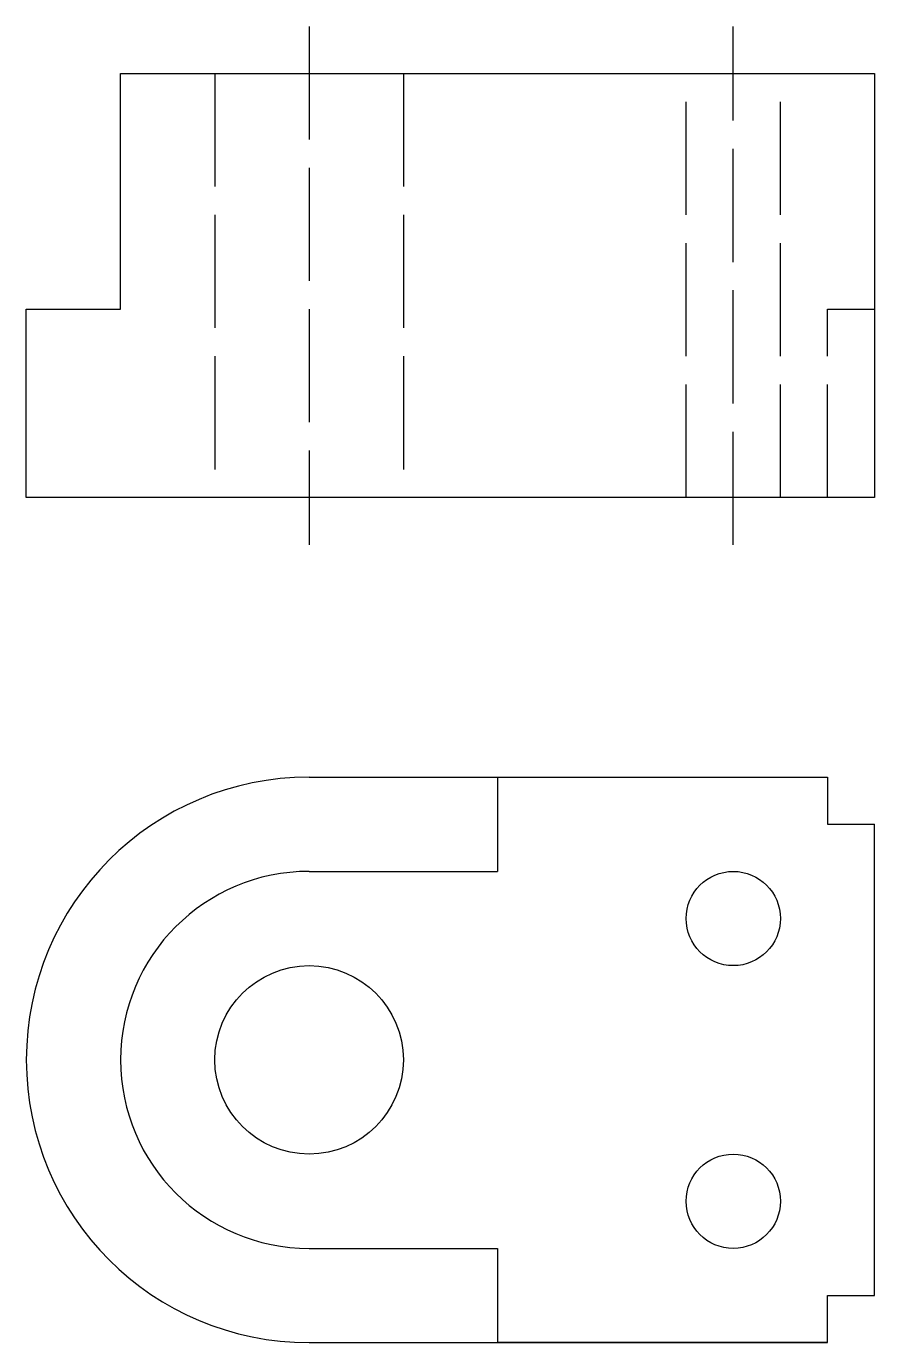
# Model space of a CAD drawing. Header units: millimetres. Extents: x 21 to 30, y 5 to 18.9.
import ezdxf

# ---------------------------------------------------------------- set-up
doc = ezdxf.new("R2010")
doc.units = ezdxf.units.MM
doc.linetypes.add('ACAD_ISO02W100', pattern=[15, 12, -3])
for name, color, linetype in [('Cerc mare', 4, 'Continuous'), ('Cercuri mici', 2, 'Continuous'), ('Contur', 1, 'Continuous'), ('Contur interior', 6, 'Continuous'), ('Linie punctata', 253, 'ACAD_ISO02W100')]:
    doc.layers.add(name, color=color, linetype=linetype)

msp = doc.modelspace()

# ---------------------------------------------------------------- linework, layer by layer
at = {"layer": 'Cerc mare'}
msp.add_circle((23.981, 7.979), 1, dxfattribs=at)
at = {"layer": 'Cercuri mici'}
for centre in [(28.481, 9.479), (28.481, 6.479)]:
    msp.add_circle(centre, 0.5, dxfattribs=at)
at = {"layer": 'Contur'}
for p, q in [((21.981, 18.444), (29.981, 18.444)), ((21.981, 15.944), (21.981, 18.444)), ((29.981, 18.444), (29.981, 13.944)), ((20.981, 13.944), (20.981, 15.944)), ((20.981, 15.944), (21.981, 15.944)), ((21.981, 13.944), (20.981, 13.944)), ((29.981, 13.944), (21.981, 13.944)), ((23.981, 10.979), (25.981, 10.979)), ((25.981, 10.979), (29.481, 10.979)), ((29.481, 10.979), (29.481, 10.479)), ((29.481, 10.479), (29.981, 10.479)), ((29.981, 5.479), (29.981, 10.479)), ((29.481, 4.979), (29.481, 5.479)), ((29.481, 5.479), (29.981, 5.479)), ((23.981, 4.979), (25.981, 4.979)), ((23.981, 4.979), (29.481, 4.979)), ((29.481, 4.979), (25.981, 4.979))]:
    msp.add_line(p, q, dxfattribs=at)
msp.add_arc((23.981, 7.979), 3, 90, 270, dxfattribs=at)
at = {"layer": 'Contur interior'}
for p, q in [((25.981, 10.979), (25.981, 9.979)), ((23.981, 9.979), (25.981, 9.979)), ((23.981, 5.979), (25.981, 5.979)), ((25.981, 5.979), (25.981, 4.979))]:
    msp.add_line(p, q, dxfattribs=at)
msp.add_arc((23.981, 7.979), 2, 90, 270, dxfattribs=at)
at = {"layer": 'Linie punctata', "ltscale": 0.1}
for p, q in [((23.981, 18.944), (23.981, 13.444)), ((28.481, 13.444), (28.481, 18.944)), ((22.981, 18.444), (22.981, 13.944)), ((24.981, 18.444), (24.981, 13.944)), ((27.981, 13.944), (27.981, 18.444)), ((28.981, 13.944), (28.981, 18.444)), ((29.481, 13.944), (29.481, 15.944)), ((29.481, 15.944), (29.981, 15.944))]:
    msp.add_line(p, q, dxfattribs=at)

doc.saveas('drawing.dxf')
